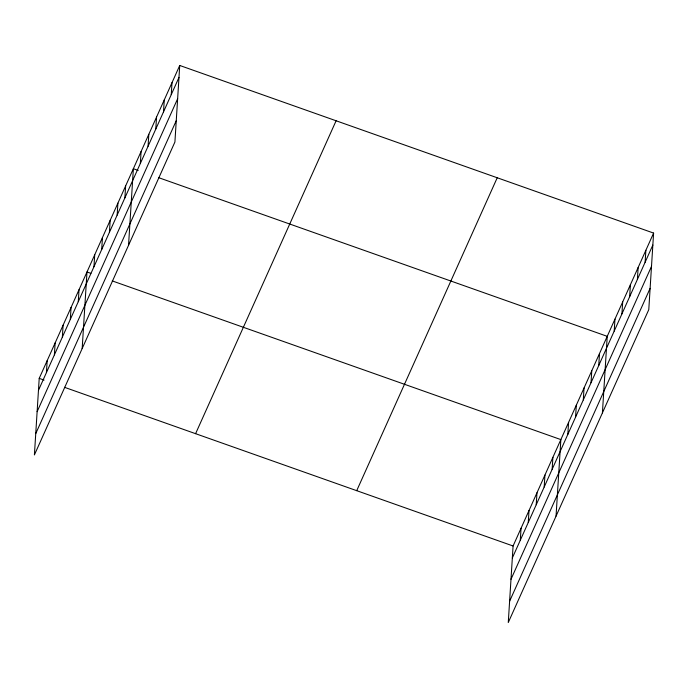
<?xml version="1.0" encoding="UTF-8"?>
<svg xmlns="http://www.w3.org/2000/svg" width="688" height="688" viewBox="0 0 688 688"><rect width="100%" height="100%" fill="white"/><g stroke="black" fill="none" stroke-linecap="round" stroke-linejoin="round"><path stroke-width="1.03" d="M179.731 65.463L39.216 378.366L34.4 454.923L174.915 142.012L179.731 65.463L653.6 233.077L648.784 309.634L508.269 622.537L513.085 545.988L653.6 233.077M46.423 372.612L47.18 360.641M54.386 354.879L55.143 342.908M62.35 337.146L63.107 325.175M70.314 319.413L71.07 307.441M78.277 301.688L79.025 289.708M82.173 348.532L86.989 271.984L90.876 273.351M93.964 266.746L94.72 254.766M101.695 249.529L102.452 237.558M109.426 232.32L110.175 220.349M117.149 215.112L117.906 203.141M124.881 197.903L125.629 185.932M128.544 245.272L133.36 168.723L138.219 170.435M140.335 163.486L141.092 151.515M148.066 146.269L148.814 134.298M155.789 129.06L156.546 117.089M163.52 111.852L164.277 99.88M171.252 94.643L172 82.672M520.291 540.226L521.048 528.255M528.255 522.493L529.012 510.522M536.219 504.768L536.975 492.789M544.182 487.035L544.939 475.064M552.146 469.302L552.894 457.331M556.042 516.146L560.858 439.598L112.247 280.91M567.832 434.36L568.589 422.389M575.564 417.152L576.32 405.18M583.295 399.943L584.043 387.972M591.018 382.734L591.775 370.755M598.749 365.517L599.506 353.546M602.413 412.895L607.229 336.337L158.618 177.65M614.203 331.1L614.96 319.129M621.935 313.891L622.683 301.92M629.658 296.683L630.414 284.712M637.389 279.474L638.146 267.503M645.12 262.257L645.869 250.286M38.459 390.337L178.975 77.434M37.126 411.656L177.633 98.745M35.742 433.612L176.257 120.701M195.59 433.681L336.105 120.778M356.711 490.673L497.226 177.762M512.336 557.959L652.843 245.048M510.995 579.27L651.51 266.359M509.61 601.226L650.126 288.324M39.216 378.366L44.075 380.086M64.466 387.301L513.085 545.988"/></g></svg>
